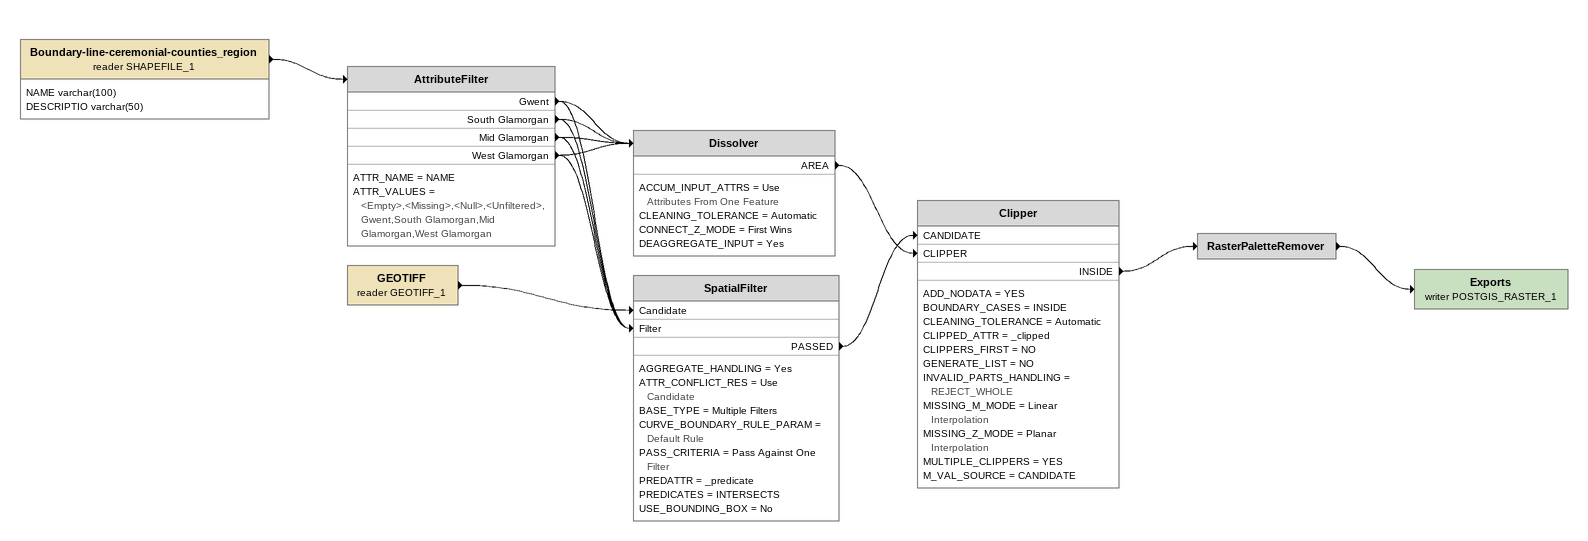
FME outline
Boundary-line-ceremonial-counties_region (reader SHAPEFILE_1)
    attributes: NAME varchar(100), DESCRIPTIO varchar(50)
    -> AttributeFilter
AttributeFilter
    ATTR_NAME = NAME
    ATTR_VALUES = <Empty>,<Missing>,<Null>,<Unfiltered>,Gwent,South Glamorgan,Mid Glamorgan,West Glamorgan
    Gwent -> SpatialFilter [Filter]
    Gwent -> Dissolver
    South Glamorgan -> SpatialFilter [Filter]
    South Glamorgan -> Dissolver
    Mid Glamorgan -> SpatialFilter [Filter]
    Mid Glamorgan -> Dissolver
    West Glamorgan -> SpatialFilter [Filter]
    West Glamorgan -> Dissolver
Dissolver
    ACCUM_INPUT_ATTRS = Use Attributes From One Feature
    CLEANING_TOLERANCE = Automatic
    CONNECT_Z_MODE = First Wins
    DEAGGREGATE_INPUT = Yes
    AREA -> Clipper [CLIPPER]
GEOTIFF (reader GEOTIFF_1)
    -> SpatialFilter [Candidate]
SpatialFilter
    AGGREGATE_HANDLING = Yes
    ATTR_CONFLICT_RES = Use Candidate
    BASE_TYPE = Multiple Filters
    CURVE_BOUNDARY_RULE_PARAM = Default Rule
    PASS_CRITERIA = Pass Against One Filter
    PREDATTR = _predicate
    PREDICATES = INTERSECTS
    USE_BOUNDING_BOX = No
    PASSED -> Clipper [CANDIDATE]
Clipper
    ADD_NODATA = YES
    BOUNDARY_CASES = INSIDE
    CLEANING_TOLERANCE = Automatic
    CLIPPED_ATTR = _clipped
    CLIPPERS_FIRST = NO
    GENERATE_LIST = NO
    INVALID_PARTS_HANDLING = REJECT_WHOLE
    MISSING_M_MODE = Linear Interpolation
    MISSING_Z_MODE = Planar Interpolation
    MULTIPLE_CLIPPERS = YES
    M_VAL_SOURCE = CANDIDATE
    INSIDE -> RasterPaletteRemover
RasterPaletteRemover
    -> Exports (writer POSTGIS_RASTER_1)
Exports (writer POSTGIS_RASTER_1)
